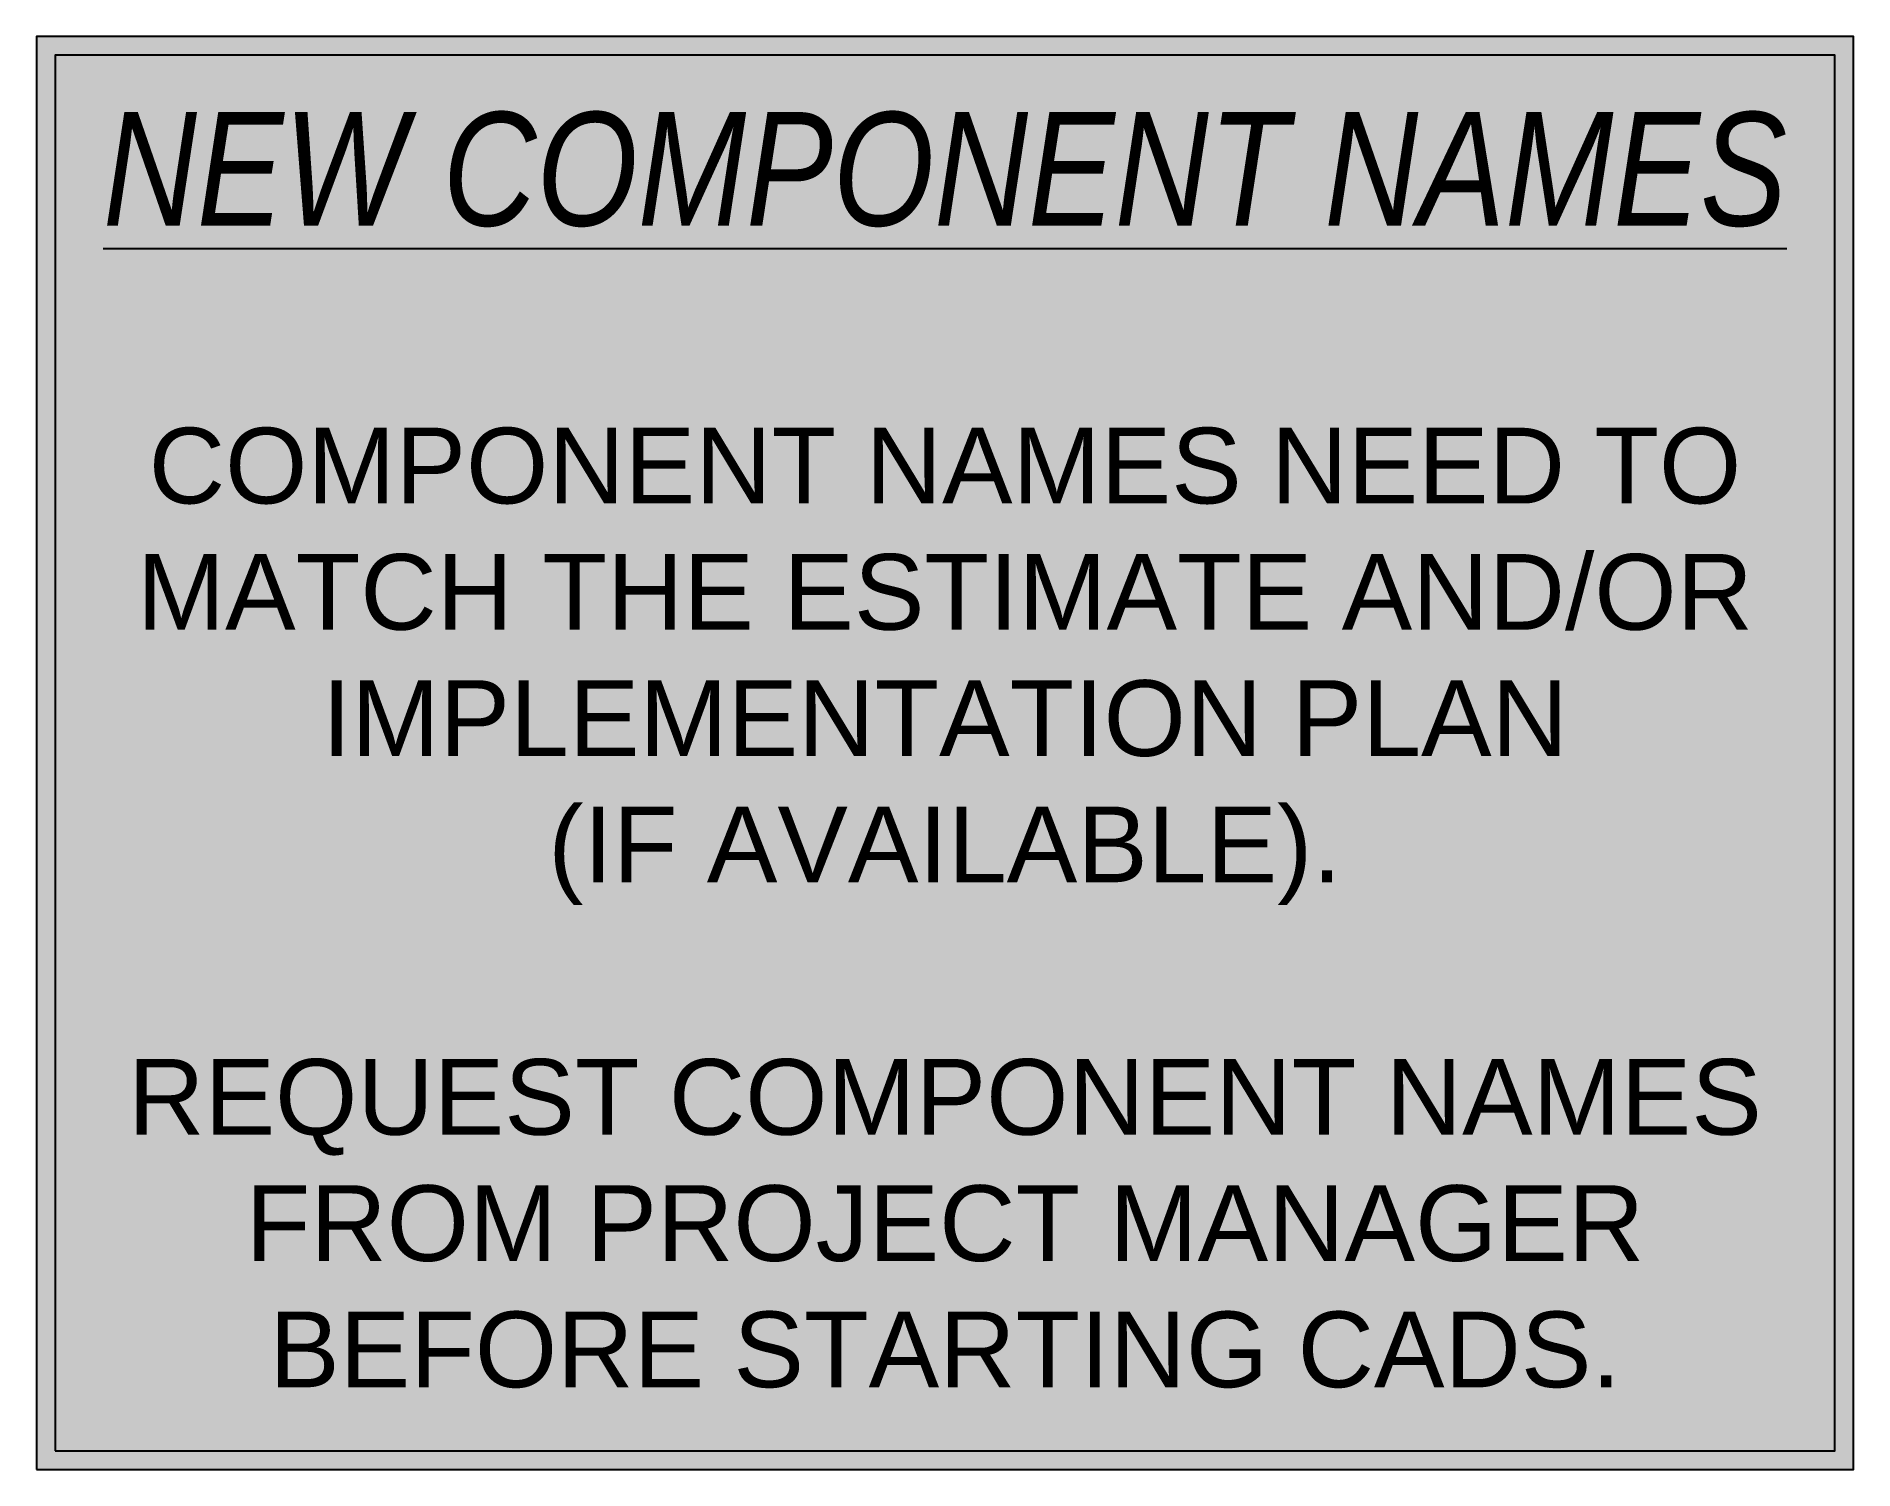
# Model space of a CAD drawing. Header units: inches. Extents: x 26.62 to 29.02, y 6.13 to 8.03.
import ezdxf

# ---------------------------------------------------------------- set-up
doc = ezdxf.new("R2010")
doc.units = ezdxf.units.IN
doc.header["$MEASUREMENT"] = 0
doc.layers.add('MD_Notes (no plot)', color=7, linetype='Continuous', plot=False)
doc.styles.add('ANNO', font='swissli.ttf')

msp = doc.modelspace()

# ---------------------------------------------------------------- hatches: boundary and pattern name
at = {"layer": 'MD_Notes (no plot)', "true_color": 0x4c0000, "transparency": 33554687}
h = msp.add_hatch(color=18, dxfattribs=at)
h.dxf.hatch_style = 1
h.paths.add_polyline_path([(26.625, 6.1338), (29.025, 6.1338), (29.025, 8.0262), (26.625, 8.0262)])

# ---------------------------------------------------------------- linework, layer by layer
at = {"layer": 'MD_Notes (no plot)', "color": 2}
for points in [[(26.625, 6.1338), (29.025, 6.1338), (29.025, 8.0262), (26.625, 8.0262)], [(26.65, 6.1588), (29, 6.1588), (29, 8.0012), (26.65, 8.0012)]]:
    msp.add_lwpolyline(points, close=True, dxfattribs=at)

# ---------------------------------------------------------------- texts
at = {"layer": 'MD_Notes (no plot)', "color": 2, "true_color": 0xffff00, "insert": (27.825, 7.9262), "char_height": 0.1, "width": 2.4, "attachment_point": 2, "style": 'ANNO'}
msp.add_mtext('{\\fSwis721 BlkCn BT|b0|i1|c0|p34;\\H1.5x;\\LNEW COMPONENT NAMES\\l\\P}\\PCOMPONENT NAMES NEED TO MATCH THE ESTIMATE AND/OR IMPLEMENTATION PLAN\\P(IF AVAILABLE).\\P\\PREQUEST COMPONENT NAMES\\PFROM PROJECT MANAGER BEFORE STARTING CADS.', dxfattribs=at)

doc.saveas('drawing.dxf')
